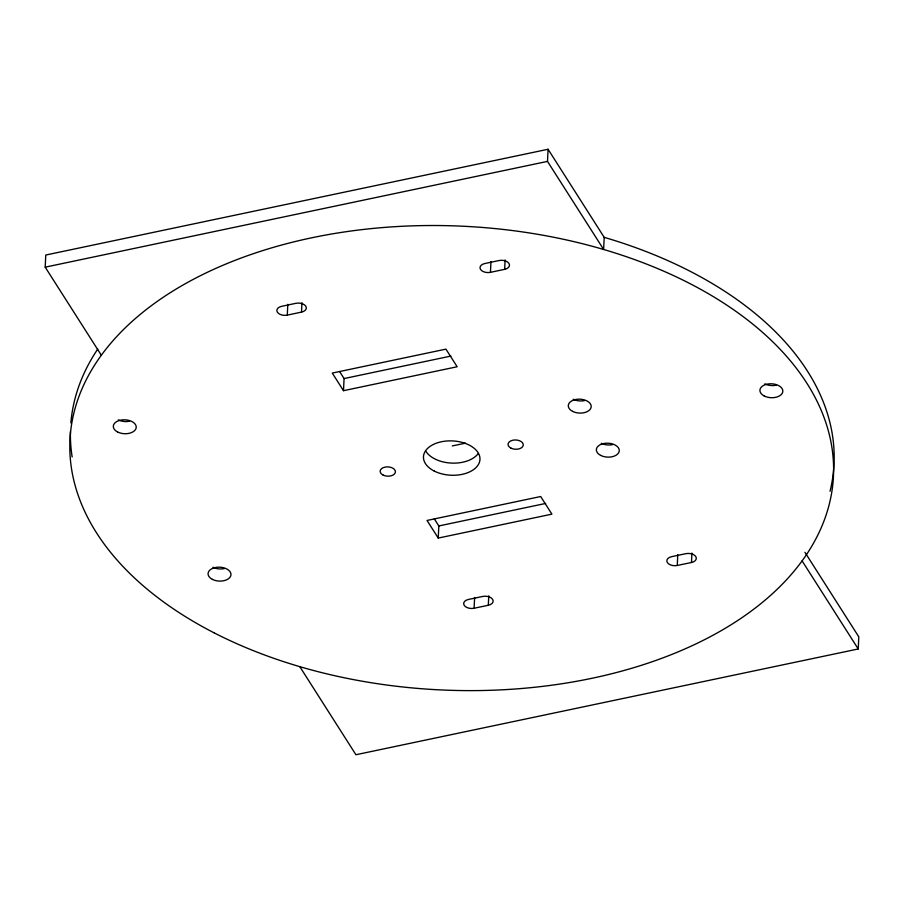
<?xml version="1.0" encoding="UTF-8"?>
<svg xmlns="http://www.w3.org/2000/svg" width="904" height="904" viewBox="0 0 904 904"><rect width="100%" height="100%" fill="white"/><g stroke="black" fill="none" stroke-linecap="round" stroke-linejoin="round"><path stroke-width="1.36" d="M101.338 355.249L45.2 267.166L45.776 255.03L548.073 149.262L604.2 237.345A382.166 232.113 2.7 0 1 830.041 491.267M287.291 315.112L301.507 312.117A7.639 4.644 2.7 0 0 305.801 306.219A7.639 4.644 2.7 0 0 295.89 303.315L281.675 306.309A7.639 4.644 2.7 0 0 277.381 312.208A7.639 4.644 2.7 0 0 287.291 315.112L287.8 304.332M301.507 312.117L301.947 302.682M343.497 390.686L332.276 373.069L445.932 349.136L457.164 366.753L343.497 390.686L344.074 378.561L339.588 371.51M438.248 538.072L427.027 520.455L540.682 496.522L551.903 514.139L438.248 538.072L438.824 525.947L434.327 518.896M474.103 608.245L488.318 605.262A7.639 4.644 2.7 0 0 492.612 599.363A7.639 4.644 2.7 0 0 482.702 596.448L468.498 599.442A7.639 4.644 2.7 0 0 464.193 605.341A7.639 4.644 2.7 0 0 474.103 608.245L474.611 597.465M490.454 272.33L504.669 269.335A7.639 4.644 2.7 0 0 508.963 263.437A7.639 4.644 2.7 0 0 499.053 260.533L484.838 263.527A7.639 4.644 2.7 0 0 480.544 269.426A7.639 4.644 2.7 0 0 490.454 272.33L490.962 261.55M488.318 605.262L488.759 595.826M504.669 269.335L505.11 259.9M604.2 237.345L603.635 249.47L547.496 161.387L548.073 149.262M677.265 565.463L691.481 562.48A7.639 4.644 2.7 0 0 695.775 556.582A7.639 4.644 2.7 0 0 685.865 553.666L671.661 556.661A7.639 4.644 2.7 0 0 667.355 562.559A7.639 4.644 2.7 0 0 677.265 565.463L677.774 554.683M691.481 562.48L691.922 553.045M299.8 666.655L355.927 754.738L858.224 648.97L858.8 636.834L804.944 552.321M45.2 267.166L547.496 161.387M344.074 378.561L450.881 356.074M452.282 445.932L465.424 443.163M438.824 525.947L545.632 503.449M802.097 560.887L858.224 648.97M72.162 456.983A382.166 232.113 2.7 0 1 70.422 431.479M70.862 422.959A382.166 232.113 2.7 0 1 97.756 349.046M478.216 453.548A28.284 17.176 2.7 0 1 451.819 463.108A28.284 17.176 2.7 0 1 425.999 451.469M129.566 421.23A11.47 6.961 2.7 0 1 118.232 419.874M224.305 568.616A11.47 6.961 2.7 0 1 212.982 567.26M612.596 444.644A11.47 6.961 2.7 0 1 601.273 443.288M584.538 400.608A11.47 6.961 2.7 0 1 573.204 399.24M776.152 385.228A11.47 6.961 2.7 0 1 764.829 383.872M214.282 632.936A382.166 232.113 2.7 0 0 829.476 503.392A382.166 232.113 2.7 0 0 311.383 237.865A382.166 232.113 2.7 0 0 214.282 632.936M434.146 471.007A28.284 17.176 2.7 0 0 479.674 461.424A28.284 17.176 2.7 0 0 441.333 441.773A28.284 17.176 2.7 0 0 434.146 471.007M117.656 432.01A11.47 6.961 2.7 0 0 136.108 428.123A11.47 6.961 2.7 0 0 120.571 420.157A11.47 6.961 2.7 0 0 117.656 432.01M212.406 579.385A11.47 6.961 2.7 0 0 230.859 575.498A11.47 6.961 2.7 0 0 215.321 567.531A11.47 6.961 2.7 0 0 212.406 579.385M383.036 475.029A7.639 4.644 2.7 0 0 395.342 472.43A7.639 4.644 2.7 0 0 384.98 467.119A7.639 4.644 2.7 0 0 383.036 475.029M510.896 448.101A7.639 4.644 2.7 0 0 523.201 445.514A7.639 4.644 2.7 0 0 512.839 440.203A7.639 4.644 2.7 0 0 510.896 448.101M764.253 395.997A11.47 6.961 2.7 0 0 782.706 392.11A11.47 6.961 2.7 0 0 767.168 384.143A11.47 6.961 2.7 0 0 764.253 395.997M572.627 411.376A11.47 6.961 2.7 0 0 591.08 407.489A11.47 6.961 2.7 0 0 575.543 399.523A11.47 6.961 2.7 0 0 572.627 411.376M600.697 455.413A11.47 6.961 2.7 0 0 619.15 451.525A11.47 6.961 2.7 0 0 603.612 443.559A11.47 6.961 2.7 0 0 600.697 455.413"/></g></svg>
